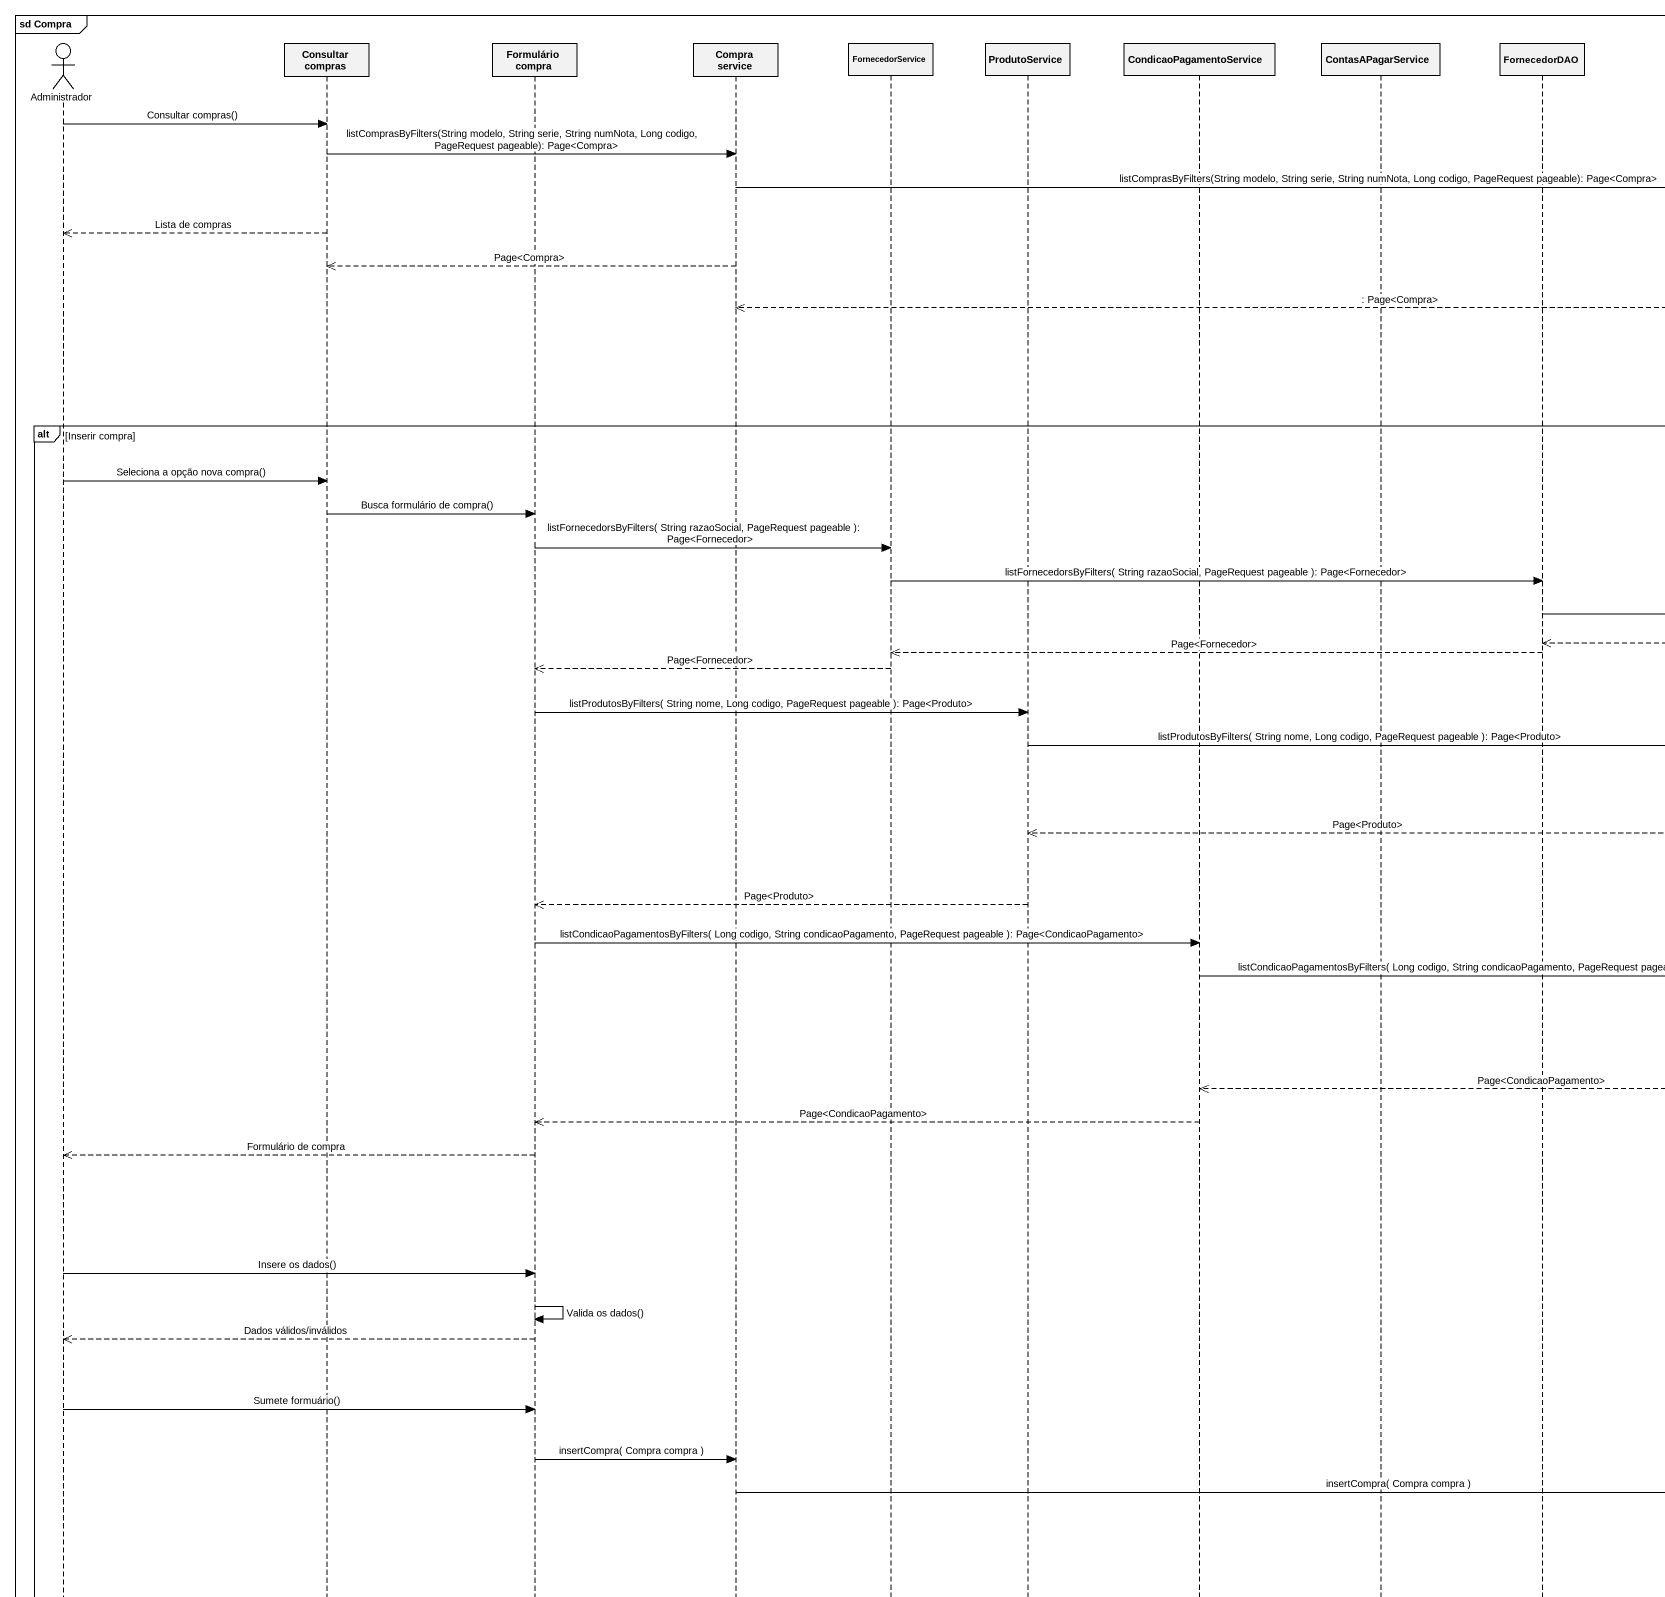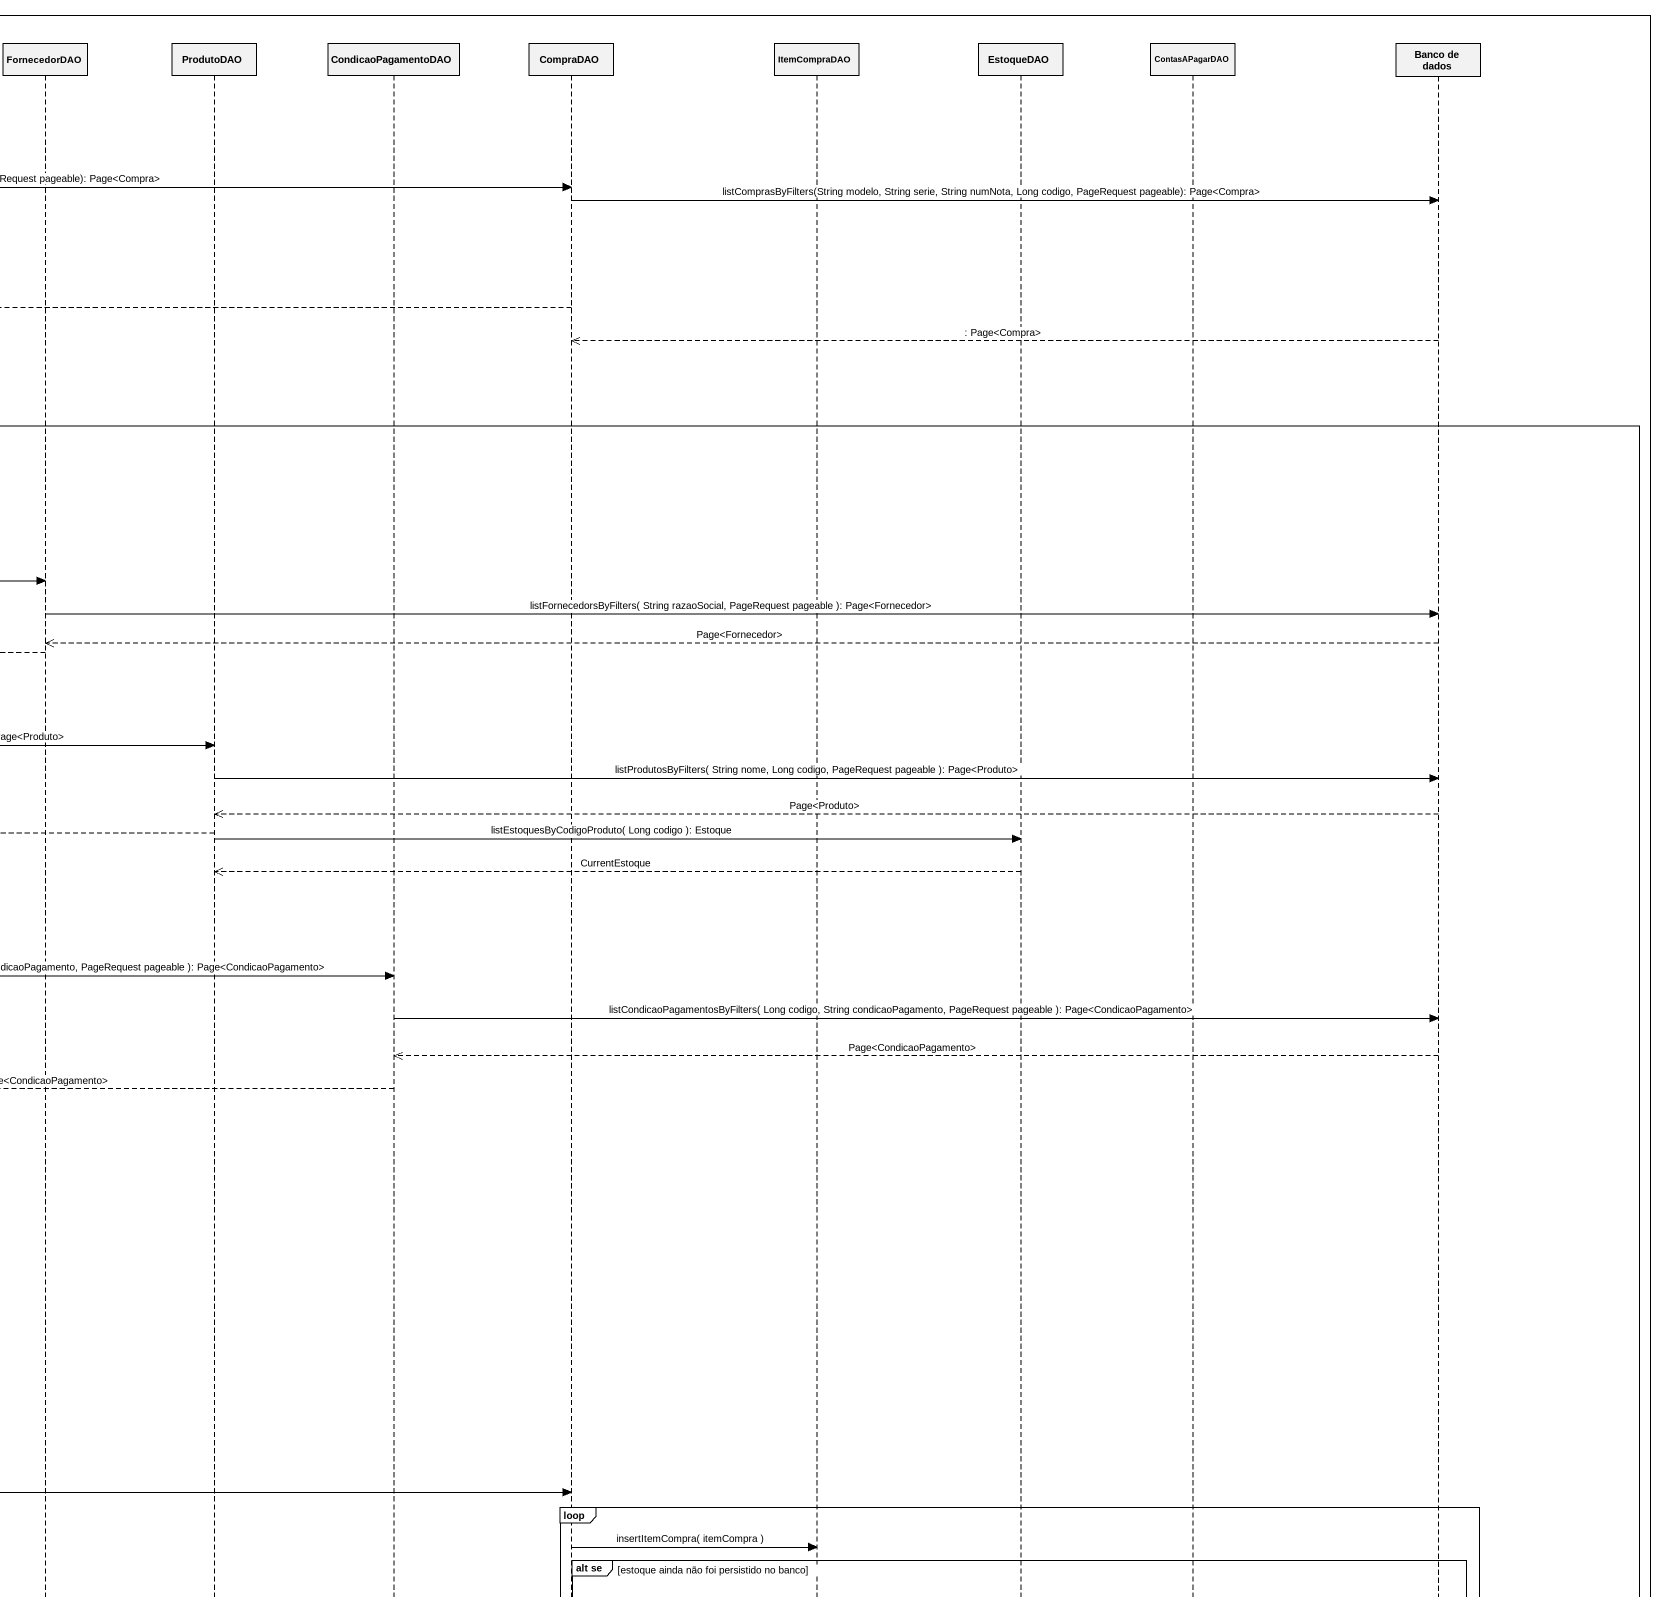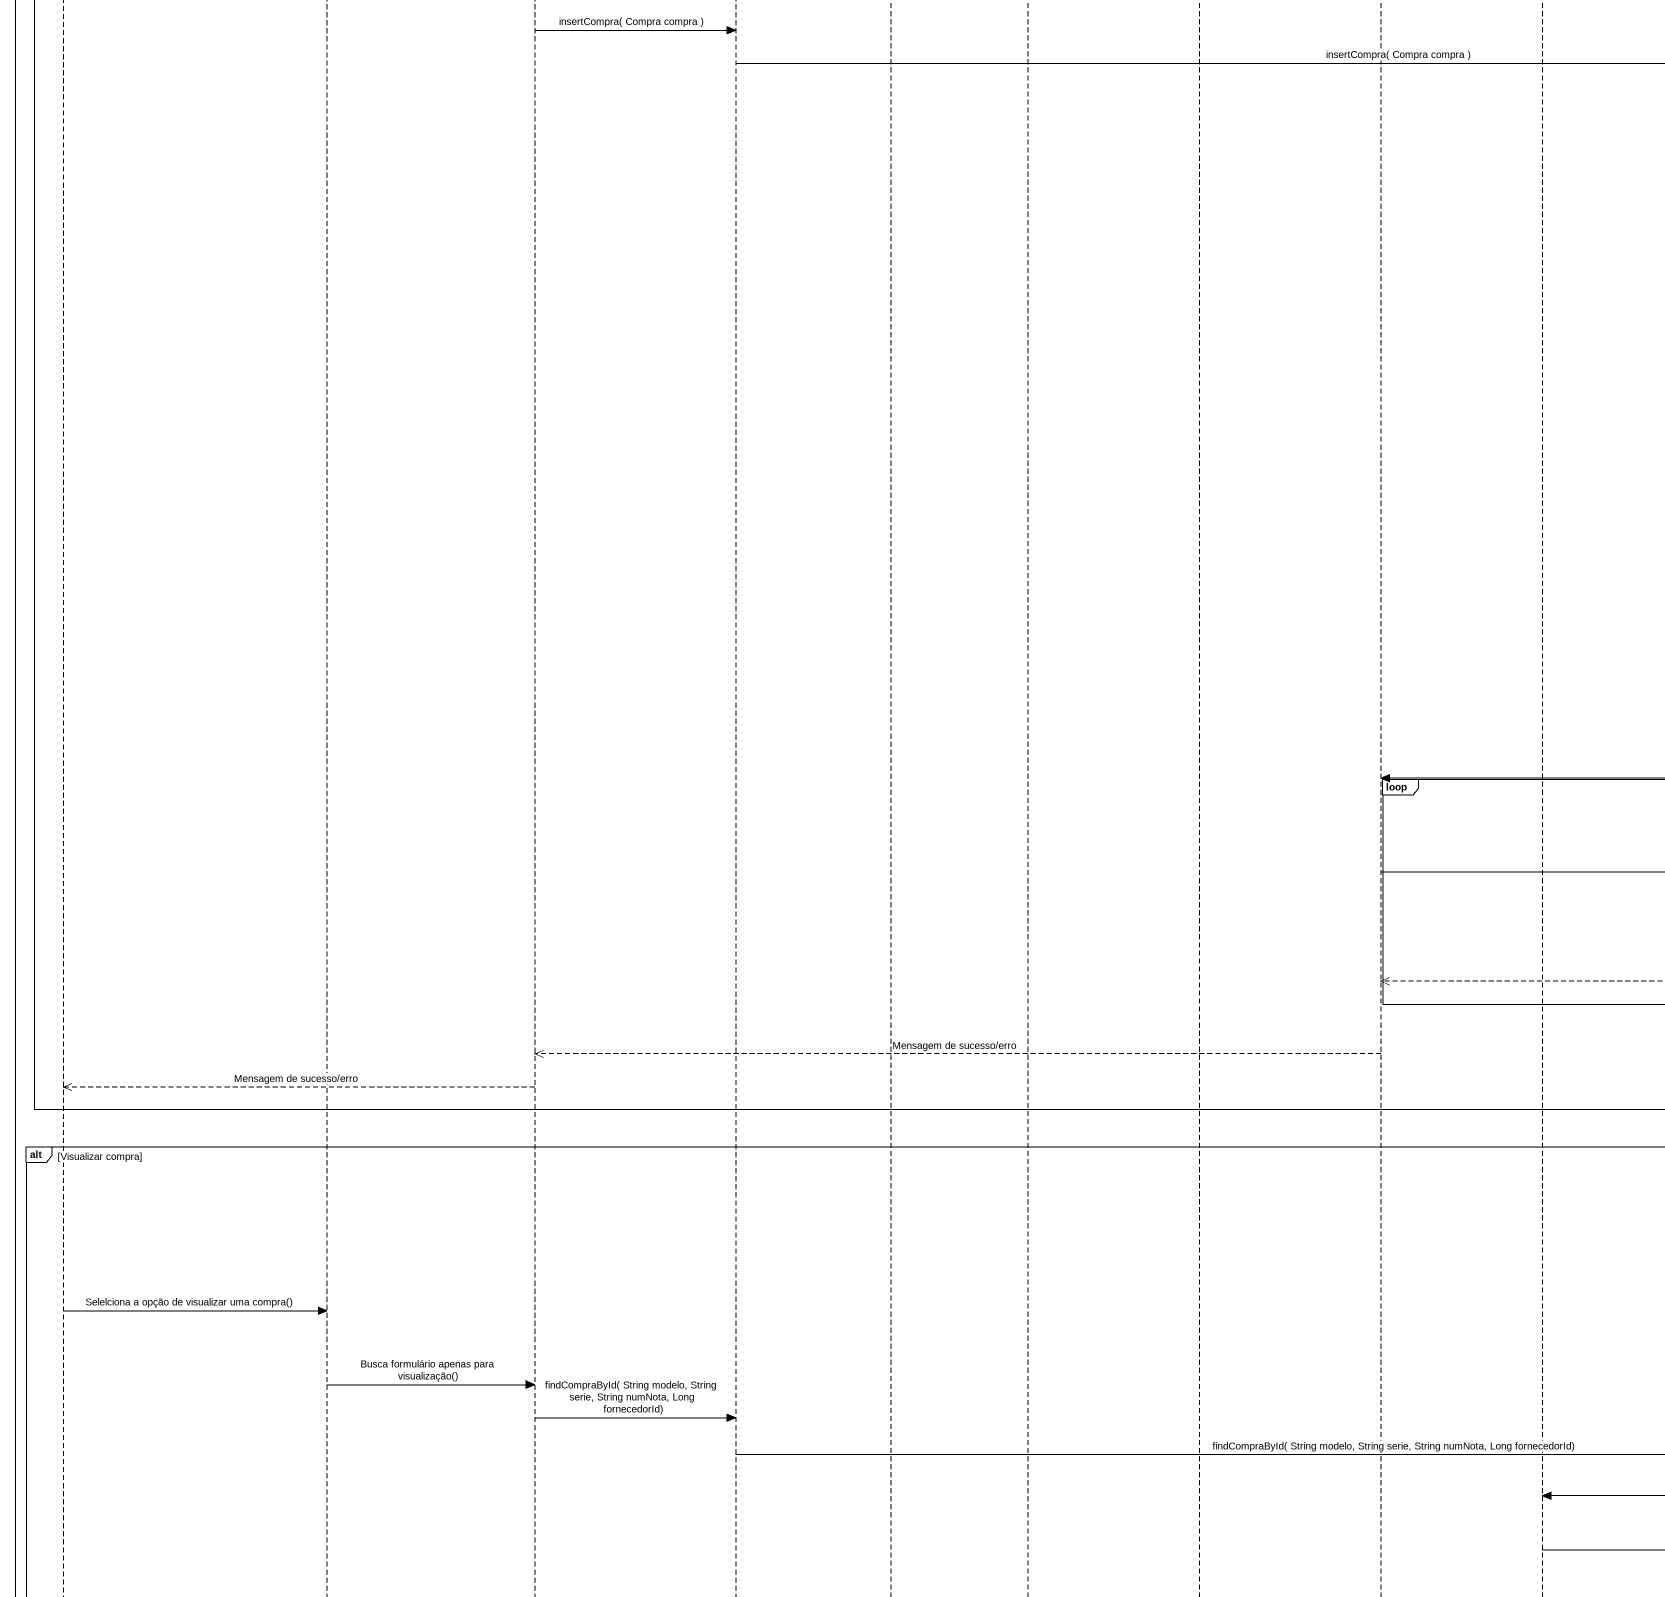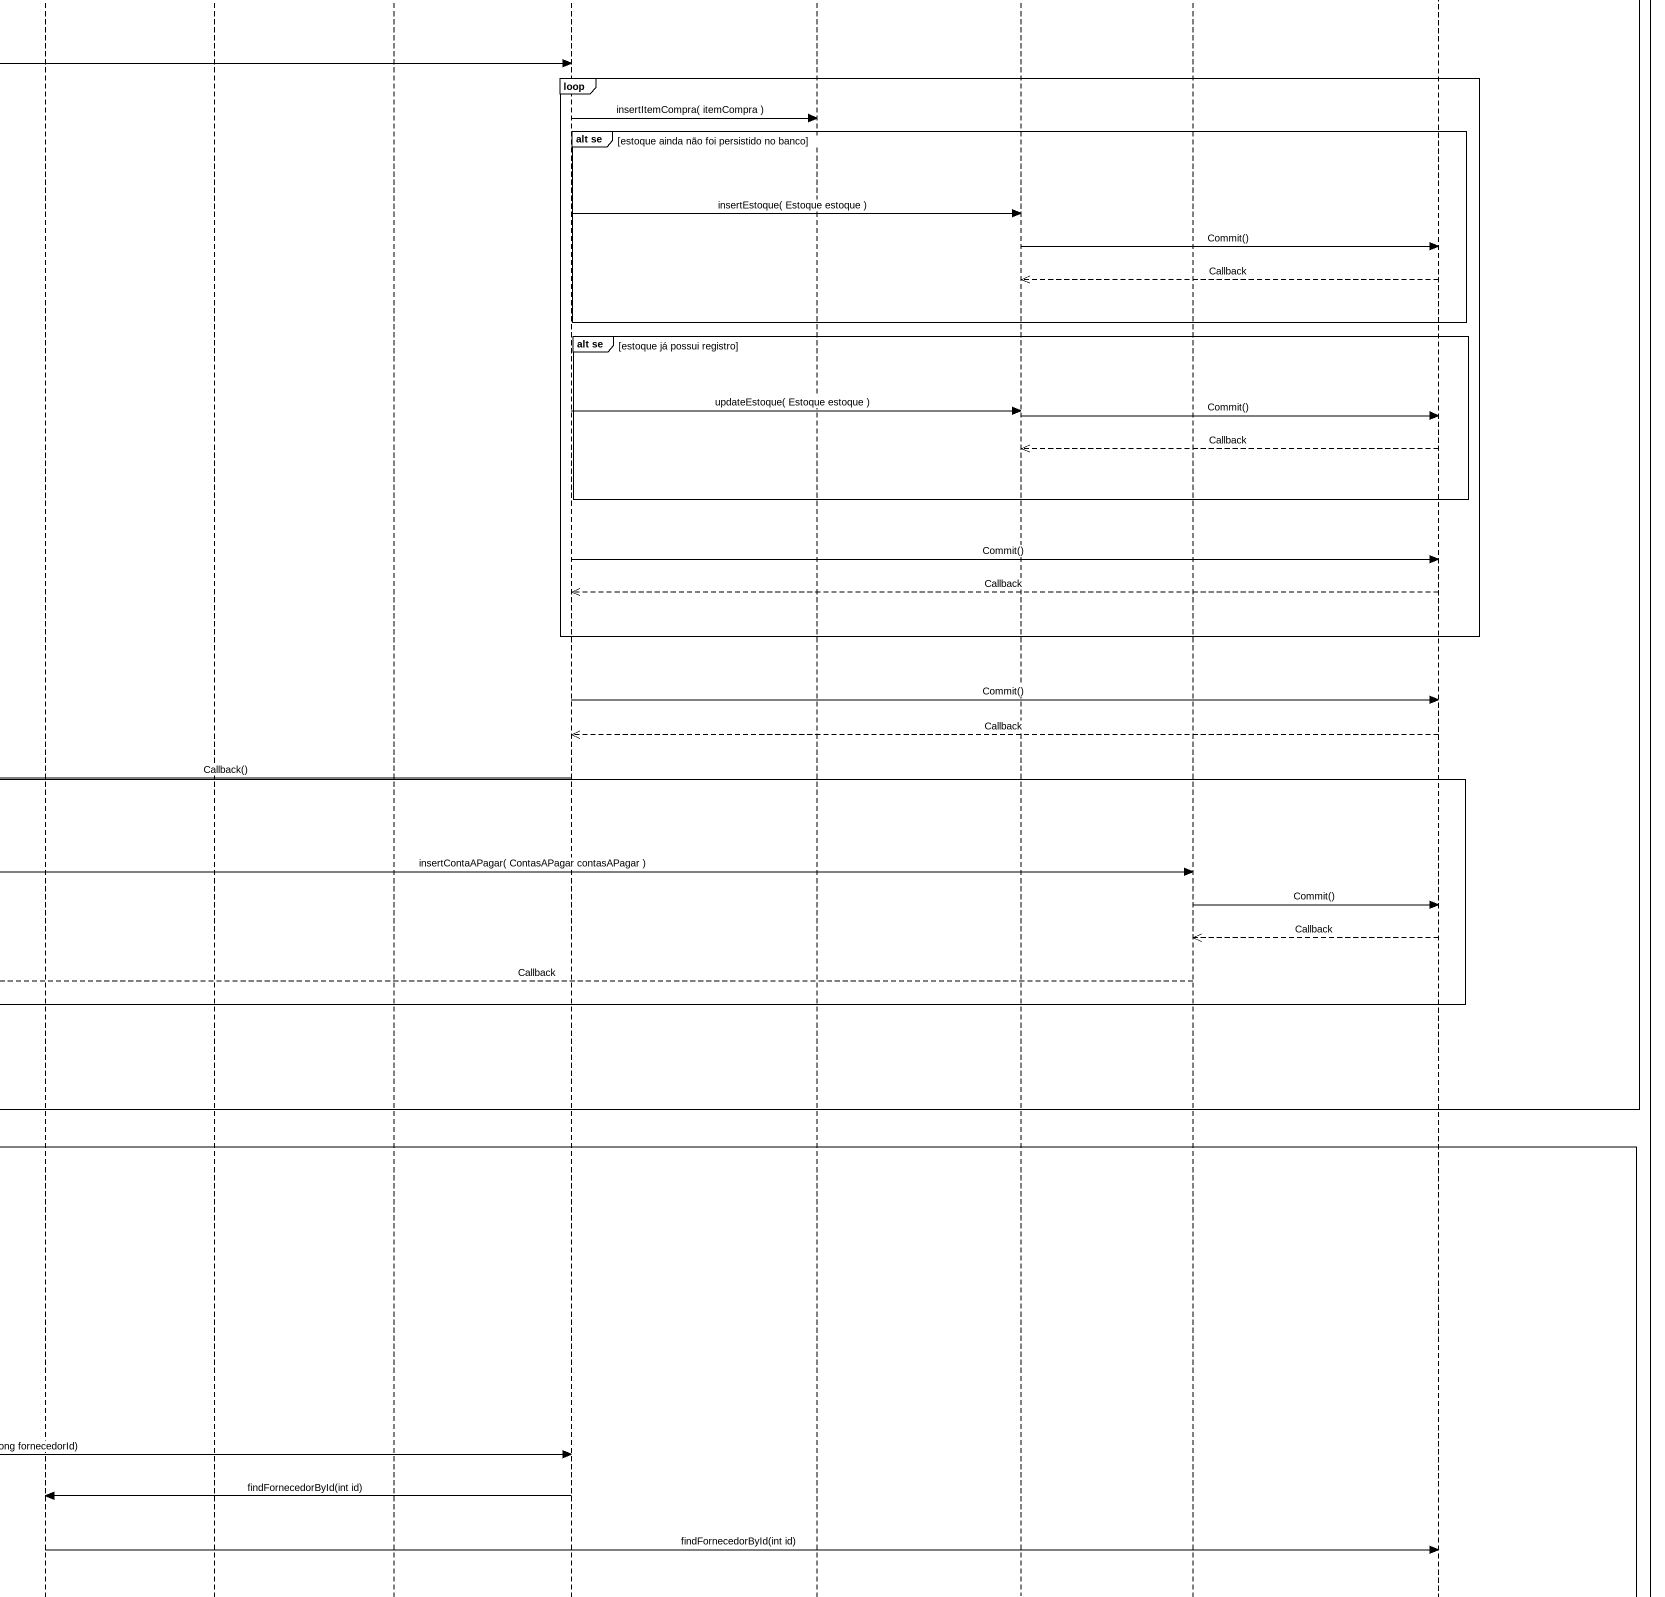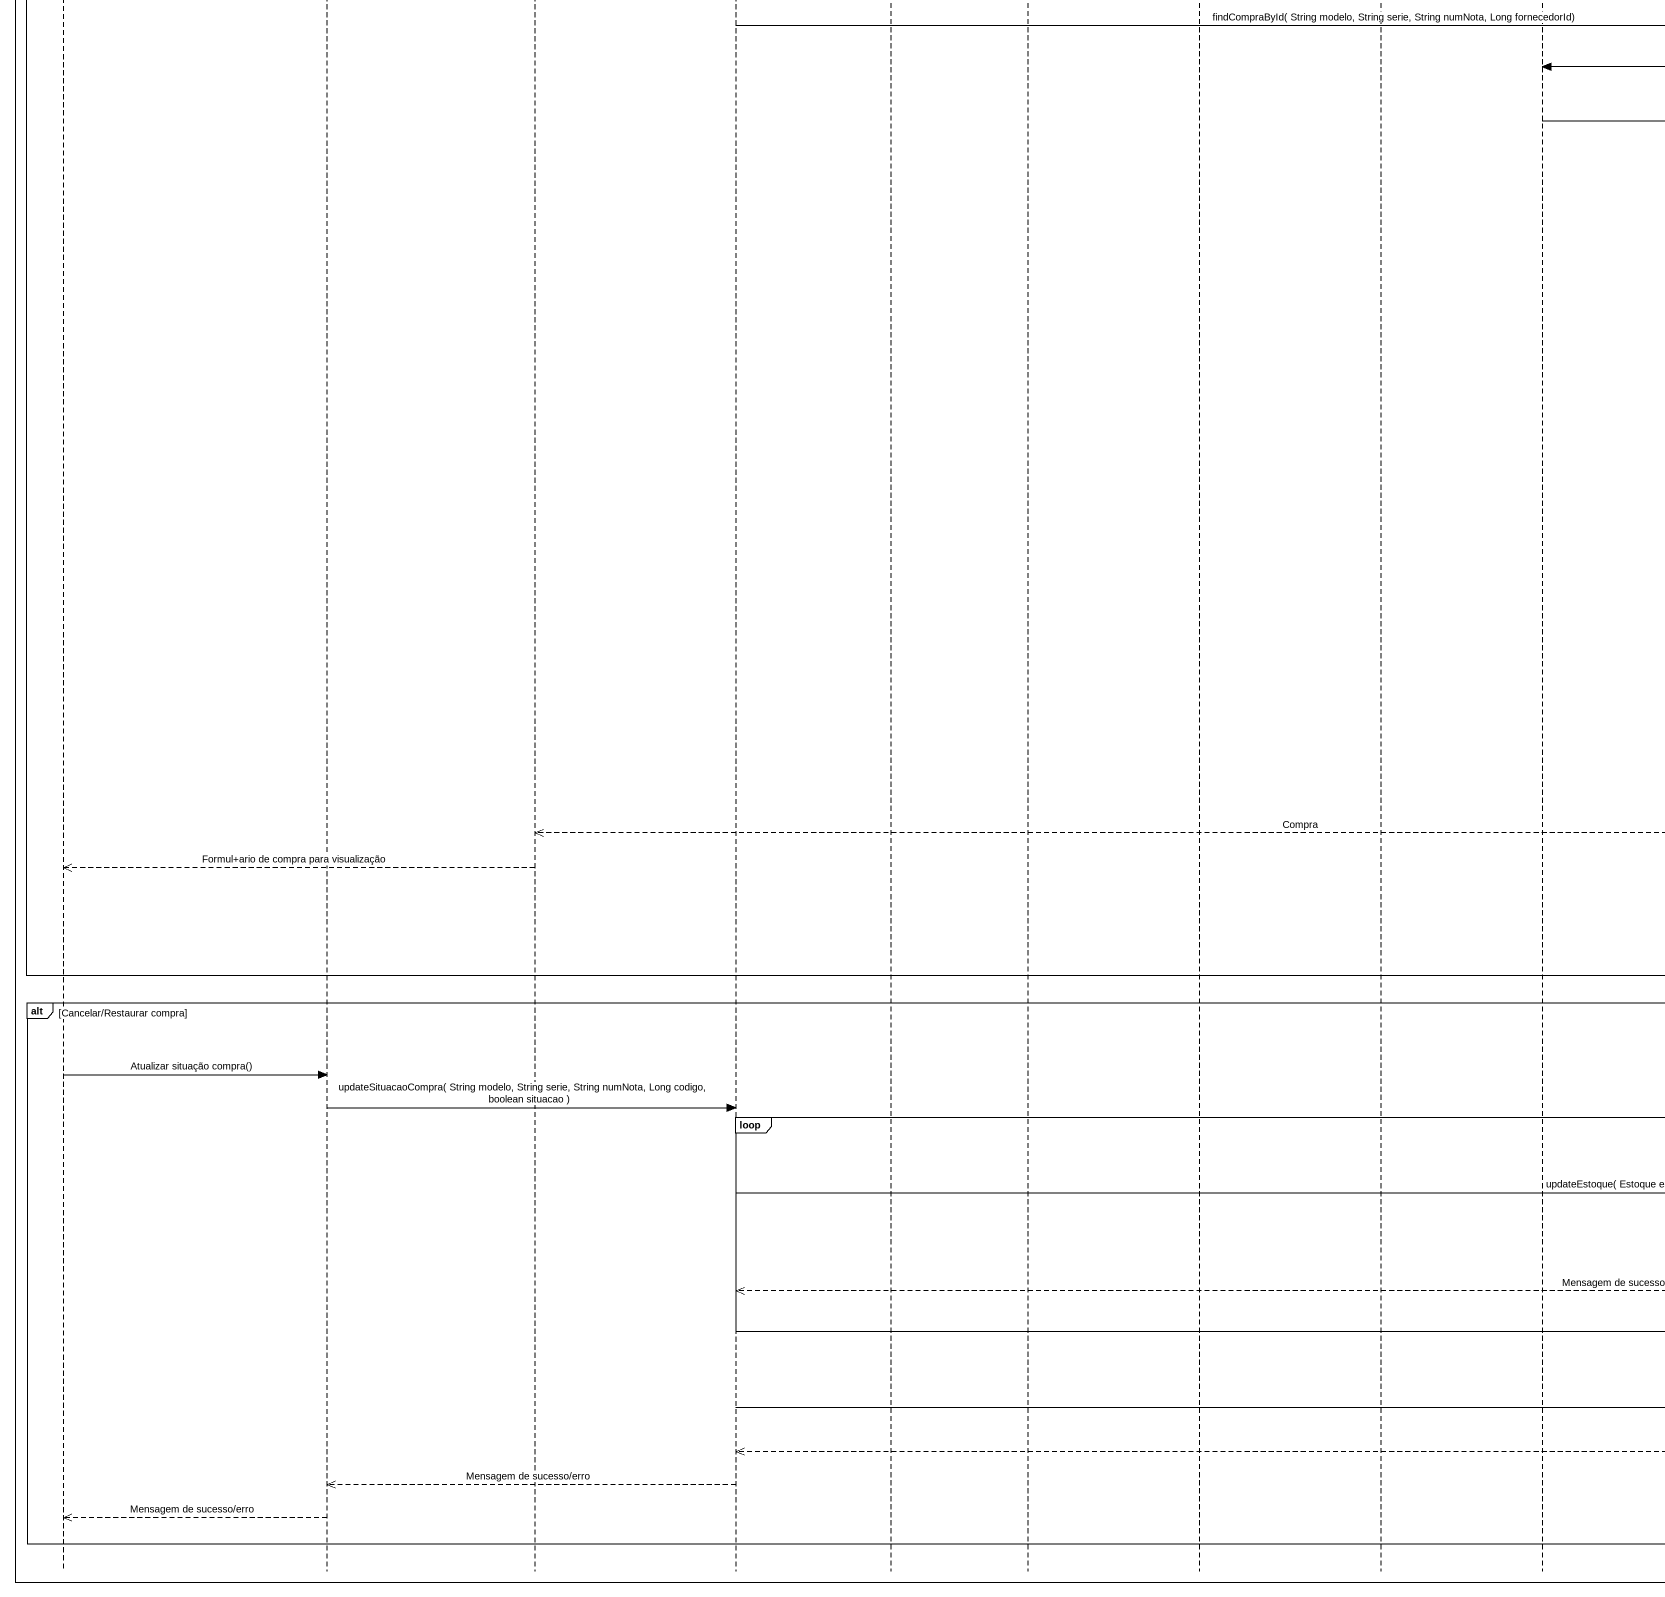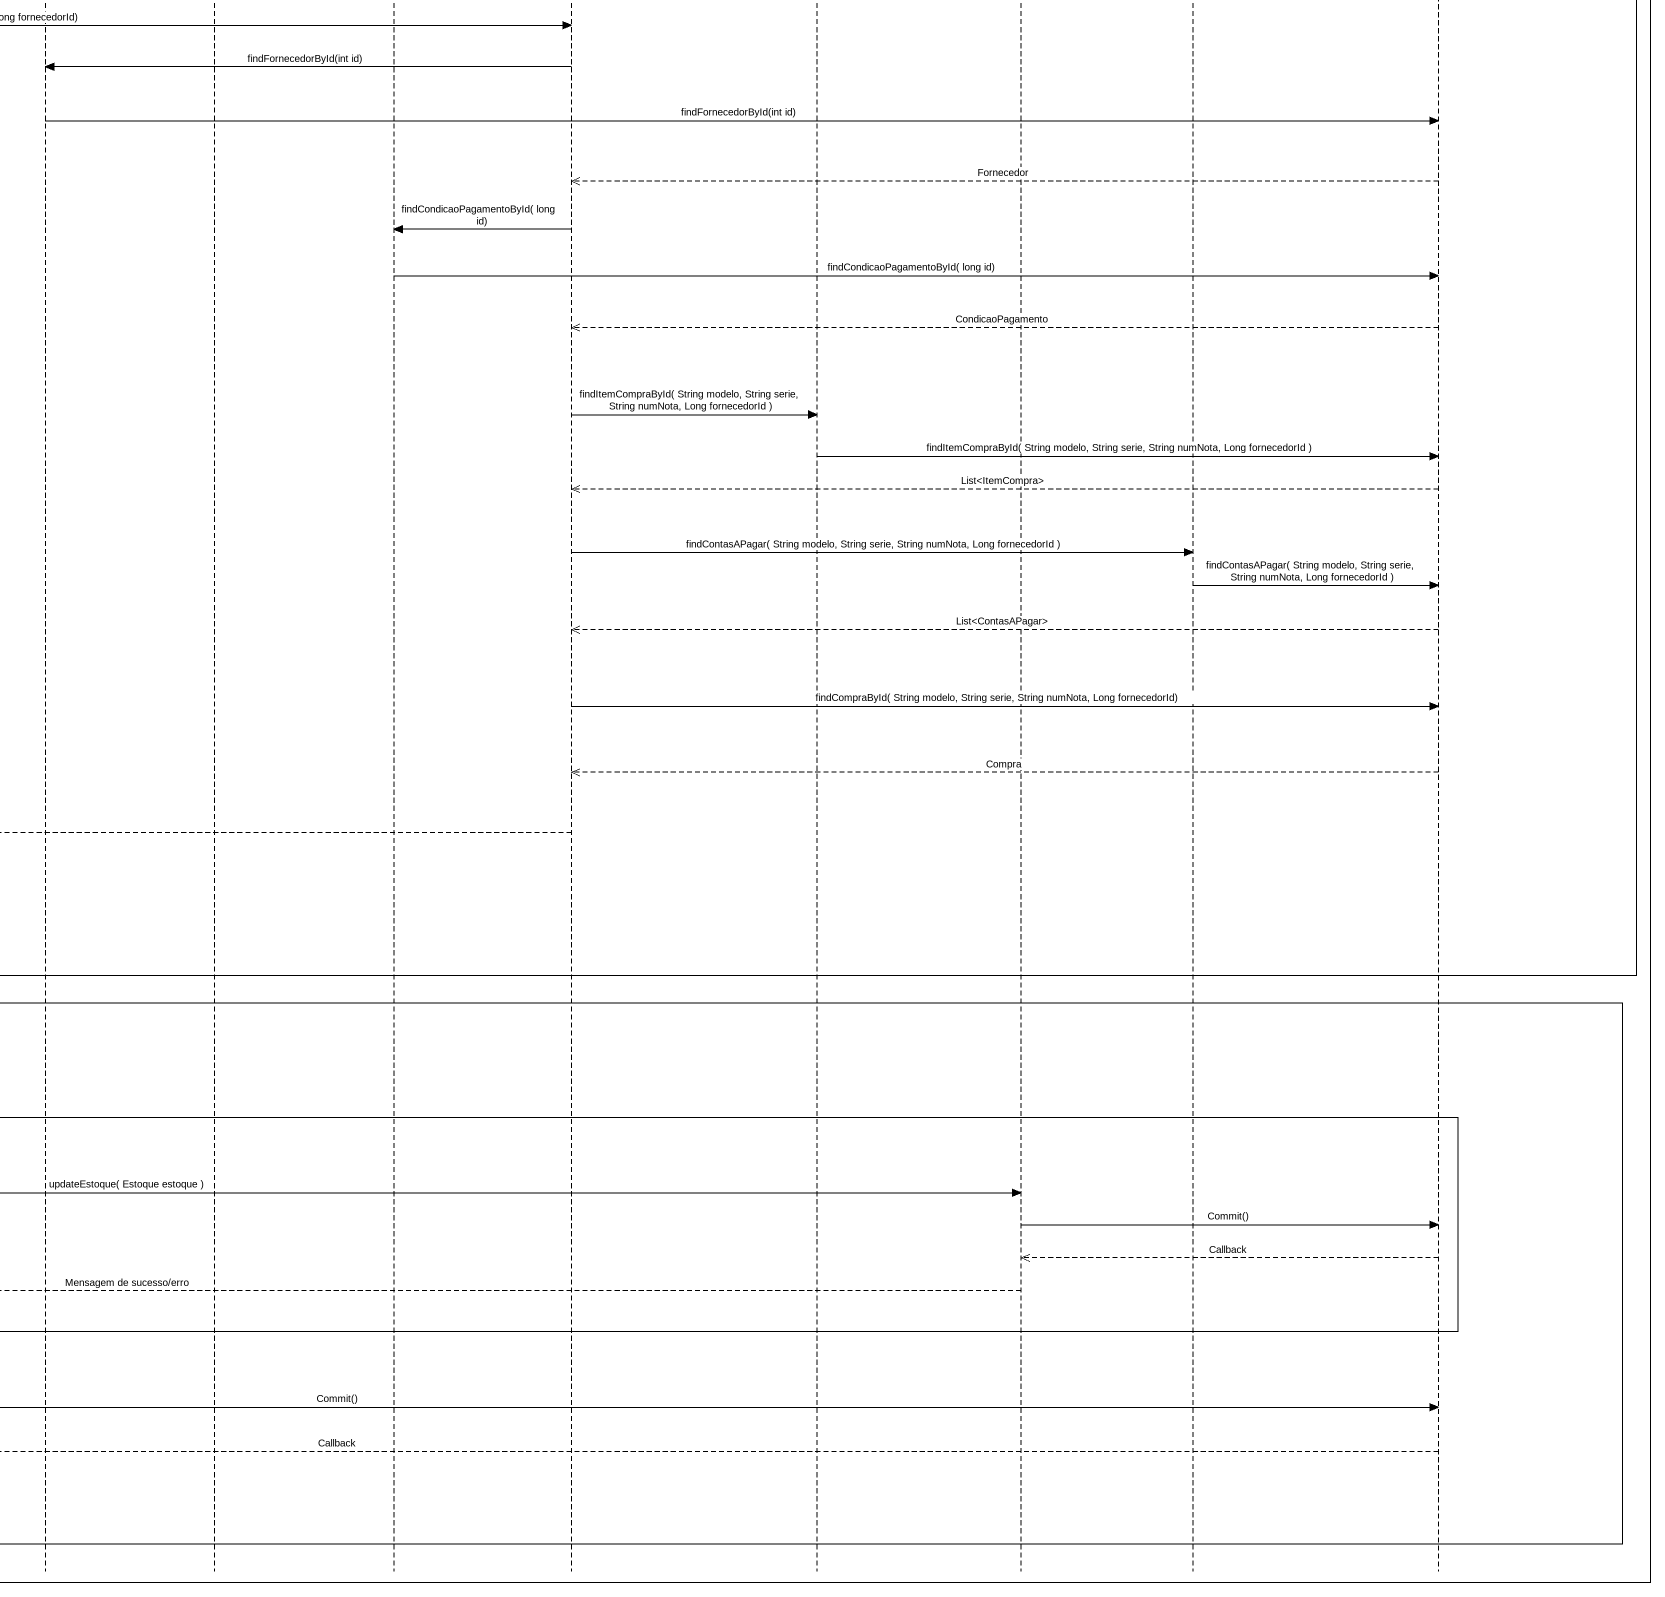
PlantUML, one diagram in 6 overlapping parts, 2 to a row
@startuml
mainframe sd Compra
hide footbox
actor Administrador
participant "Consultar compras" as Consultar_compras
participant "Formulário compra" as Formulário_compra
participant "Compra service" as Compra_service
participant FornecedorService
participant ProdutoService
participant CondicaoPagamentoService
participant ContasAPagarService
participant FornecedorDAO
participant ProdutoDAO
participant CondicaoPagamentoDAO
participant CompraDAO
participant ItemCompraDAO
participant EstoqueDAO
participant ContasAPagarDAO
participant "Banco de dados" as Banco_de_dados

Administrador -> Consultar_compras : Consultar compras()
Consultar_compras -> Compra_service : listComprasByFilters(String modelo, String serie, String numNota, Long codigo, PageRequest pageable): Page<Compra>
Compra_service -> CompraDAO : listComprasByFilters(String modelo, String serie, String numNota, Long codigo, PageRequest pageable): Page<Compra>
CompraDAO -> Banco_de_dados : listComprasByFilters(String modelo, String serie, String numNota, Long codigo, PageRequest pageable): Page<Compra>
Consultar_compras -->> Administrador : Lista de compras
Compra_service -->> Consultar_compras : Page<Compra>
CompraDAO -->> Compra_service : : Page<Compra>
Banco_de_dados -->> CompraDAO : : Page<Compra>
alt Inserir compra
  Administrador -> Consultar_compras : Seleciona a opção nova compra()
  Consultar_compras -> Formulário_compra : Busca formulário de compra()
  Formulário_compra -> FornecedorService : listFornecedorsByFilters( String razaoSocial, PageRequest pageable ): Page<Fornecedor>
  FornecedorService -> FornecedorDAO : listFornecedorsByFilters( String razaoSocial, PageRequest pageable ): Page<Fornecedor>
  FornecedorDAO -> Banco_de_dados : listFornecedorsByFilters( String razaoSocial, PageRequest pageable ): Page<Fornecedor>
  Banco_de_dados -->> FornecedorDAO : Page<Fornecedor>
  FornecedorDAO -->> FornecedorService : Page<Fornecedor>
  FornecedorService -->> Formulário_compra : Page<Fornecedor>
  Formulário_compra -> ProdutoService : listProdutosByFilters( String nome, Long codigo, PageRequest pageable ): Page<Produto>
  ProdutoService -> ProdutoDAO : listProdutosByFilters( String nome, Long codigo, PageRequest pageable ): Page<Produto>
  ProdutoDAO -> Banco_de_dados : listProdutosByFilters( String nome, Long codigo, PageRequest pageable ): Page<Produto>
  Banco_de_dados -->> ProdutoDAO : Page<Produto>
  ProdutoDAO -->> ProdutoService : Page<Produto>
  ProdutoDAO -> EstoqueDAO : listEstoquesByCodigoProduto( Long codigo ): Estoque
  EstoqueDAO -->> ProdutoDAO : CurrentEstoque
  ProdutoService -->> Formulário_compra : Page<Produto>
  Formulário_compra -> CondicaoPagamentoService : listCondicaoPagamentosByFilters( Long codigo, String condicaoPagamento, PageRequest pageable ): Page<CondicaoPagamento>
  CondicaoPagamentoService -> CondicaoPagamentoDAO : listCondicaoPagamentosByFilters( Long codigo, String condicaoPagamento, PageRequest pageable ): Page<CondicaoPagamento>
  CondicaoPagamentoDAO -> Banco_de_dados : listCondicaoPagamentosByFilters( Long codigo, String condicaoPagamento, PageRequest pageable ): Page<CondicaoPagamento>
  Banco_de_dados -->> CondicaoPagamentoDAO : Page<CondicaoPagamento>
  CondicaoPagamentoDAO -->> CondicaoPagamentoService : Page<CondicaoPagamento>
  CondicaoPagamentoService -->> Formulário_compra : Page<CondicaoPagamento>
  Formulário_compra -->> Administrador : Formulário de compra
  Administrador -> Formulário_compra : Insere os dados()
  Formulário_compra -> Formulário_compra : Valida os dados()
  Formulário_compra -->> Administrador : Dados válidos/inválidos
  Administrador -> Formulário_compra : Sumete formuário()
  Formulário_compra -> Compra_service : insertCompra( Compra compra )
  Compra_service -> CompraDAO : insertCompra( Compra compra )
  loop
    CompraDAO -> ItemCompraDAO : insertItemCompra( itemCompra )
    group alt se [estoque ainda não foi persistido no banco]
      CompraDAO -> EstoqueDAO : insertEstoque( Estoque estoque )
      EstoqueDAO -> Banco_de_dados : Commit()
      Banco_de_dados -->> EstoqueDAO : Callback
    end
    group alt se [estoque já possui registro]
      CompraDAO -> EstoqueDAO : updateEstoque( Estoque estoque )
      EstoqueDAO -> Banco_de_dados : Commit()
      Banco_de_dados -->> EstoqueDAO : Callback
    end
    CompraDAO -> Banco_de_dados : Commit()
    Banco_de_dados -->> CompraDAO : Callback
  end
  CompraDAO -> Banco_de_dados : Commit()
  Banco_de_dados -->> CompraDAO : Callback
  CompraDAO -> ContasAPagarService : Callback()
  loop
    ContasAPagarService -> ContasAPagarDAO : insertContaAPagar( ContasAPagar contasAPagar )
    ContasAPagarDAO -> Banco_de_dados : Commit()
    Banco_de_dados -->> ContasAPagarDAO : Callback
    ContasAPagarDAO -->> ContasAPagarService : Callback
  end
  ContasAPagarService -->> Formulário_compra : Mensagem de sucesso/erro
  Formulário_compra -->> Administrador : Mensagem de sucesso/erro
end
alt Visualizar compra
  Administrador -> Consultar_compras : Selelciona a opção de visualizar uma compra()
  Consultar_compras -> Formulário_compra : Busca formulário apenas para visualização()
  Formulário_compra -> Compra_service : findCompraById( String modelo, String serie, String numNota, Long fornecedorId)
  Compra_service -> CompraDAO : findCompraById( String modelo, String serie, String numNota, Long fornecedorId)
  CompraDAO -> FornecedorDAO : findFornecedorById(int id)
  FornecedorDAO -> Banco_de_dados : findFornecedorById(int id)
  Banco_de_dados -->> CompraDAO : Fornecedor
  CompraDAO -> CondicaoPagamentoDAO : findCondicaoPagamentoById( long id)
  CondicaoPagamentoDAO -> Banco_de_dados : findCondicaoPagamentoById( long id)
  Banco_de_dados -->> CompraDAO : CondicaoPagamento
  CompraDAO -> ItemCompraDAO : findItemCompraById( String modelo, String serie, String numNota, Long fornecedorId )
  ItemCompraDAO -> Banco_de_dados : findItemCompraById( String modelo, String serie, String numNota, Long fornecedorId )
  Banco_de_dados -->> CompraDAO : List<ItemCompra>
  CompraDAO -> ContasAPagarDAO : findContasAPagar( String modelo, String serie, String numNota, Long fornecedorId )
  ContasAPagarDAO -> Banco_de_dados : findContasAPagar( String modelo, String serie, String numNota, Long fornecedorId )
  Banco_de_dados -->> CompraDAO : List<ContasAPagar>
  CompraDAO -> Banco_de_dados : findCompraById( String modelo, String serie, String numNota, Long fornecedorId)
  Banco_de_dados -->> CompraDAO : Compra
  CompraDAO -->> Formulário_compra : Compra
  Formulário_compra -->> Administrador : Formul+ario de compra para visualização
end
alt Cancelar/Restaurar compra
  Administrador -> Consultar_compras : Atualizar situação compra()
  Consultar_compras -> Compra_service : updateSituacaoCompra( String modelo, String serie, String numNota, Long codigo, boolean situacao )
  loop
    Compra_service -> EstoqueDAO : updateEstoque( Estoque estoque )
    EstoqueDAO -> Banco_de_dados : Commit()
    Banco_de_dados -->> EstoqueDAO : Callback
    EstoqueDAO -->> Compra_service : Mensagem de sucesso/erro
  end
  Compra_service -> Banco_de_dados : Commit()
  Banco_de_dados -->> Compra_service : Callback
  Compra_service -->> Consultar_compras : Mensagem de sucesso/erro
  Consultar_compras -->> Administrador : Mensagem de sucesso/erro
end
@enduml
